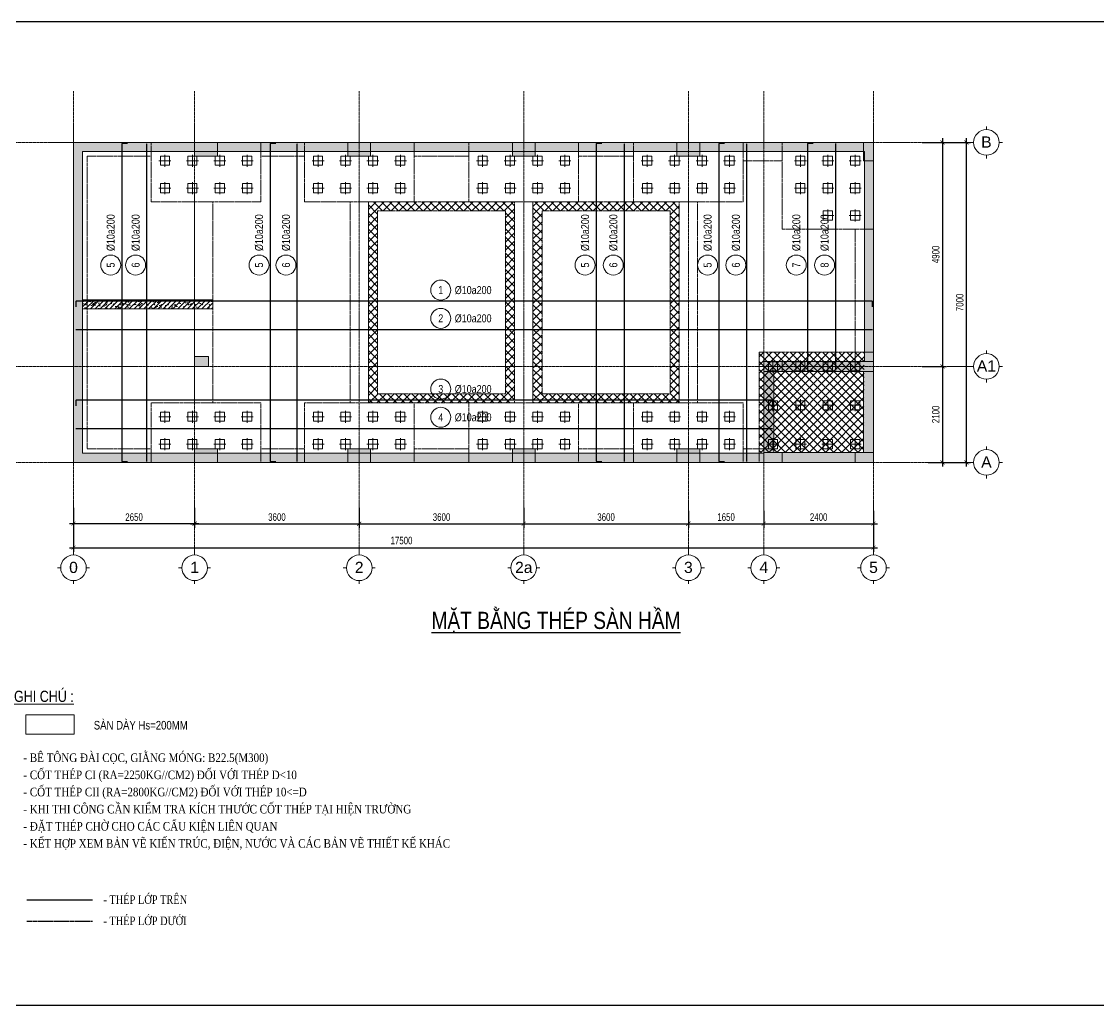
# Model space of a CAD drawing. Extents: x -165145 to 691808, y -202842 to 311040.
# Drawn here: x 266204 to 289761, y 62514 to 84039 of the extents above; entities that cross this region are included whole.
import ezdxf
from ezdxf.enums import TextEntityAlignment as Align

# ---------------------------------------------------------------- set-up
doc = ezdxf.new("R2010")
doc.units = 0
doc.header["$LTSCALE"] = 10
doc.header["$MEASUREMENT"] = 0
for name, pattern in [('CENTER', [2, 1.25, -0.25, 0.25, -0.25]), ('HIDDEN', [2.3807, 1.587, -0.7937]), ('ketcau-1', [2, 1, 1])]:
    doc.linetypes.add(name, pattern=pattern)
doc.layers.get('0').update_dxf_attribs({"linetype": 'CONTINUOUS'})
doc.layers.get('Defpoints').update_dxf_attribs({"color": 5, "linetype": 'CONTINUOUS'})
for name, color, linetype, lineweight in [('coc 20', 6, 'CONTINUOUS', 20), ('GE_KC_DIM', 1, 'CONTINUOUS', 20), ('GE_KC_GHICHU', 4, 'CONTINUOUS', 20), ('GE_KC_HATCH', 250, 'CONTINUOUS', 20), ('GE_KC_NETKHUAT', 9, 'HIDDEN', 20), ('GE_KC_NETMANH', 8, 'CONTINUOUS', 20), ('GE_KC_NETTHAY', 2, 'CONTINUOUS', 20), ('GE_KC_TEXT', 4, 'CONTINUOUS', 20), ('GE_KC_TEXT TRUC', 4, 'CONTINUOUS', 20), ('GE_KC_TRUC', 5, 'CENTER', 20), ('KC-TEXT', 4, 'CONTINUOUS', 20), ('L-SITE', 91, 'CONTINUOUS', 9)]:
    doc.layers.add(name, color=color, linetype=linetype, lineweight=lineweight)
for name, color, linetype in [('GE_KC_AXIS', 5, 'CENTER'), ('GE_KC_STEEL', 6, 'CONTINUOUS'), ('GE_KC_TEXT_BIG', 4, 'CONTINUOUS'), ('REBAR', 6, 'CONTINUOUS')]:
    doc.layers.add(name, color=color, linetype=linetype)
doc.styles.add('Arial', font='arial.ttf', dxfattribs={"height": 400})
doc.styles.add('Dce_Text', font='arial.ttf', dxfattribs={"width": 0.8})
doc.styles.add('GE_KC-Arial', font='arial.ttf', dxfattribs={"width": 0.75})
doc.styles.add('GHICHUCOC', font='vntimeh.shx', dxfattribs={"width": 0.85, "bigfont": 'vnd.shx'})
doc.styles.add('VNCC-Arial', font='arial.ttf', dxfattribs={"width": 0.8})
doc.dimstyles.new('GE_KC_DIM75', dxfattribs={"dimscale": 75, "dimtxt": 2.2, "dimasz": 1.2, "dimexe": 1.2, "dimexo": 0, "dimgap": 0.8, "dimtad": 1, "dimdec": 0, "dimzin": 1, "dimdsep": 46, "dimtxsty": 'GE_KC-Arial', "dimblk": 'ARCHTICK', "dimcen": 1.2, "dimdle": 1.2, "dimclrd": 1, "dimclre": 1, "dimclrt": 4, "dimadec": 0, "dimazin": 0, "dimtfac": 1, "dimtdec": 0, "dimtix": 1, "dimtmove": 2, "dimatfit": 3, "dimfxl": 0.15, "dimtvp": 0.833333, "dimtolj": 1, "dimtzin": 0, "dimarcsym": 0})
pattern_1 = [(45, (-247915.58, -80094.62), (-88.38835, 88.38835), []), (135, (-247915.58, -80094.62), (-88.38835, -88.38835), [])]

# ---------------------------------------------------------------- blocks, each defined once
blk = doc.blocks.new('Grid - M_Grid Head - Circle-24584-TẦNG 2')
at = {"layer": 'L-SITE'}
for p, q in [((0, 4), (0, 5)), ((-4, 0), (-5, 0)), ((4, 0), (5, 0)), ((0, -4), (0, -5))]:
    blk.add_line(p, q, dxfattribs=at)
blk.add_circle((0, 0), 4, dxfattribs=at)
blk = doc.blocks.new('_ArchTick')
at = {"color": 0, "linetype": 'ByBlock', "const_width": 0.15}
blk.add_lwpolyline([(-0.5, -0.5), (0.5, 0.5)], dxfattribs=at)
blk = doc.blocks.new('*D1464')
at = {"layer": 'Defpoints', "color": 0, "transparency": 16777216}
for p in [(15914, 7000), (16882, 7000), (16048, 0)]:
    blk.add_point(p, dxfattribs=at)
at = {"layer": 'GE_KC_DIM', "color": 1, "lineweight": -2, "transparency": 16777216}
for p, q in [((16882, -90), (16882, 7090)), ((15914, 7000), (16972, 7000)), ((16048, 0), (16972, 0))]:
    blk.add_line(p, q, dxfattribs=at)
at = {"layer": 'GE_KC_DIM', "color": 1, "lineweight": -2, "transparency": 16777216, "xscale": 90, "yscale": 90, "zscale": 90}
for p, rotation in [((16882, 7000), 90), ((16882, 0), 270)]:
    blk.add_blockref('_ArchTick', p, dxfattribs=dict(at, rotation=rotation))
at = {"layer": 'GE_KC_DIM', "color": 4, "transparency": 16777216, "insert": (16737, 3500), "char_height": 165, "attachment_point": 5, "rotation": 90, "style": 'GE_KC-Arial'}
blk.add_mtext('\\A1;7000', dxfattribs=at)
blk = doc.blocks.new('*D1465')
at = {"layer": 'Defpoints', "color": 0, "transparency": 16777216}
for p in [(0, -991), (3600, -991), (3600, -1341)]:
    blk.add_point(p, dxfattribs=at)
at = {"layer": 'GE_KC_DIM', "color": 1, "lineweight": -2, "transparency": 16777216}
for p, q in [((0, -991), (0, -1431)), ((3600, -991), (3600, -1431)), ((-90, -1341), (3690, -1341))]:
    blk.add_line(p, q, dxfattribs=at)
at = {"layer": 'GE_KC_DIM', "color": 1, "lineweight": -2, "transparency": 16777216, "xscale": 90, "yscale": 90, "zscale": 90, "rotation": 180}
blk.add_blockref('_ArchTick', (0, -1341), dxfattribs=at)
at = {"layer": 'GE_KC_DIM', "color": 1, "lineweight": -2, "transparency": 16777216, "xscale": 90, "yscale": 90, "zscale": 90}
blk.add_blockref('_ArchTick', (3600, -1341), dxfattribs=at)
at = {"layer": 'GE_KC_DIM', "color": 4, "transparency": 16777216, "insert": (1800, -1197), "char_height": 165, "attachment_point": 5, "style": 'GE_KC-Arial'}
blk.add_mtext('\\A1;3600', dxfattribs=at)
blk = doc.blocks.new('*D1466')
at = {"layer": 'Defpoints', "color": 0, "transparency": 16777216}
for p in [(10800, -1062), (12450, -1062), (12450, -1341)]:
    blk.add_point(p, dxfattribs=at)
at = {"layer": 'GE_KC_DIM', "color": 1, "lineweight": -2, "transparency": 16777216}
for p, q in [((10800, -1062), (10800, -1431)), ((12450, -1062), (12450, -1431)), ((10710, -1341), (12540, -1341))]:
    blk.add_line(p, q, dxfattribs=at)
at = {"layer": 'GE_KC_DIM', "color": 1, "lineweight": -2, "transparency": 16777216, "xscale": 90, "yscale": 90, "zscale": 90, "rotation": 180}
blk.add_blockref('_ArchTick', (10800, -1341), dxfattribs=at)
at = {"layer": 'GE_KC_DIM', "color": 1, "lineweight": -2, "transparency": 16777216, "xscale": 90, "yscale": 90, "zscale": 90}
blk.add_blockref('_ArchTick', (12450, -1341), dxfattribs=at)
at = {"layer": 'GE_KC_DIM', "color": 4, "transparency": 16777216, "insert": (11625, -1197), "char_height": 165, "attachment_point": 5, "style": 'GE_KC-Arial'}
blk.add_mtext('\\A1;1650', dxfattribs=at)
blk = doc.blocks.new('*D1467')
at = {"layer": 'Defpoints', "color": 0, "transparency": 16777216}
for p in [(12450, -1062), (14850, -1062), (14850, -1341)]:
    blk.add_point(p, dxfattribs=at)
at = {"layer": 'GE_KC_DIM', "color": 1, "lineweight": -2, "transparency": 16777216}
for p, q in [((12450, -1062), (12450, -1431)), ((14850, -1062), (14850, -1431)), ((12360, -1341), (14940, -1341))]:
    blk.add_line(p, q, dxfattribs=at)
at = {"layer": 'GE_KC_DIM', "color": 1, "lineweight": -2, "transparency": 16777216, "xscale": 90, "yscale": 90, "zscale": 90, "rotation": 180}
blk.add_blockref('_ArchTick', (12450, -1341), dxfattribs=at)
at = {"layer": 'GE_KC_DIM', "color": 1, "lineweight": -2, "transparency": 16777216, "xscale": 90, "yscale": 90, "zscale": 90}
blk.add_blockref('_ArchTick', (14850, -1341), dxfattribs=at)
at = {"layer": 'GE_KC_DIM', "color": 4, "transparency": 16777216, "insert": (13650, -1197), "char_height": 165, "attachment_point": 5, "style": 'GE_KC-Arial'}
blk.add_mtext('\\A1;2400', dxfattribs=at)
blk = doc.blocks.new('*D1468')
at = {"layer": 'Defpoints', "color": 0, "transparency": 16777216}
for p in [(-2650, -991), (14850, -1062), (14850, -1866)]:
    blk.add_point(p, dxfattribs=at)
at = {"layer": 'GE_KC_DIM', "color": 1, "lineweight": -2, "transparency": 16777216}
for p, q in [((-2650, -991), (-2650, -1956)), ((14850, -1062), (14850, -1956)), ((-2740, -1866), (14940, -1866))]:
    blk.add_line(p, q, dxfattribs=at)
at = {"layer": 'GE_KC_DIM', "color": 1, "lineweight": -2, "transparency": 16777216, "xscale": 90, "yscale": 90, "zscale": 90, "rotation": 180}
blk.add_blockref('_ArchTick', (-2650, -1866), dxfattribs=at)
at = {"layer": 'GE_KC_DIM', "color": 1, "lineweight": -2, "transparency": 16777216, "xscale": 90, "yscale": 90, "zscale": 90}
blk.add_blockref('_ArchTick', (14850, -1866), dxfattribs=at)
at = {"layer": 'GE_KC_DIM', "color": 4, "transparency": 16777216, "insert": (4525, -1710), "char_height": 165, "attachment_point": 5, "style": 'GE_KC-Arial'}
blk.add_mtext('\\A1;17500', dxfattribs=at)
blk = doc.blocks.new('*D1469')
at = {"layer": 'Defpoints', "color": 0, "transparency": 16777216}
for p in [(15914, 7000), (15914, 2100), (16357, 2100)]:
    blk.add_point(p, dxfattribs=at)
at = {"layer": 'GE_KC_DIM', "color": 1, "lineweight": -2, "transparency": 16777216}
for p, q in [((16357, 7090), (16357, 2010)), ((15914, 7000), (16447, 7000)), ((15914, 2100), (16447, 2100))]:
    blk.add_line(p, q, dxfattribs=at)
at = {"layer": 'GE_KC_DIM', "color": 1, "lineweight": -2, "transparency": 16777216, "xscale": 90, "yscale": 90, "zscale": 90}
for p, rotation in [((16357, 7000), 90), ((16357, 2100), 270)]:
    blk.add_blockref('_ArchTick', p, dxfattribs=dict(at, rotation=rotation))
at = {"layer": 'GE_KC_DIM', "color": 4, "transparency": 16777216, "insert": (16212, 4550), "char_height": 165, "attachment_point": 5, "rotation": 90, "style": 'GE_KC-Arial'}
blk.add_mtext('\\A1;4900', dxfattribs=at)
blk = doc.blocks.new('*D1470')
at = {"layer": 'Defpoints', "color": 0, "transparency": 16777216}
for p in [(15914, 2100), (16048, 0), (16357, 0)]:
    blk.add_point(p, dxfattribs=at)
at = {"layer": 'GE_KC_DIM', "color": 1, "lineweight": -2, "transparency": 16777216}
for p, q in [((16357, 2190), (16357, -90)), ((15914, 2100), (16447, 2100)), ((16048, 0), (16447, 0))]:
    blk.add_line(p, q, dxfattribs=at)
at = {"layer": 'GE_KC_DIM', "color": 1, "lineweight": -2, "transparency": 16777216, "xscale": 90, "yscale": 90, "zscale": 90}
for p, rotation in [((16357, 2100), 90), ((16357, 0), 270)]:
    blk.add_blockref('_ArchTick', p, dxfattribs=dict(at, rotation=rotation))
at = {"layer": 'GE_KC_DIM', "color": 4, "transparency": 16777216, "insert": (16212, 1050), "char_height": 165, "attachment_point": 5, "rotation": 90, "style": 'GE_KC-Arial'}
blk.add_mtext('\\A1;2100', dxfattribs=at)
blk = doc.blocks.new('*D1471')
at = {"layer": 'Defpoints', "color": 0, "transparency": 16777216}
for p in [(-2650, -991), (0, -991), (-2650, -1341)]:
    blk.add_point(p, dxfattribs=at)
at = {"layer": 'GE_KC_DIM', "color": 1, "lineweight": -2, "transparency": 16777216}
for p, q in [((-2650, -991), (-2650, -1431)), ((0, -991), (0, -1431)), ((90, -1341), (-2740, -1341))]:
    blk.add_line(p, q, dxfattribs=at)
at = {"layer": 'GE_KC_DIM', "color": 1, "lineweight": -2, "transparency": 16777216, "xscale": 90, "yscale": 90, "zscale": 90, "rotation": 180}
blk.add_blockref('_ArchTick', (-2650, -1341), dxfattribs=at)
at = {"layer": 'GE_KC_DIM', "color": 1, "lineweight": -2, "transparency": 16777216, "xscale": 90, "yscale": 90, "zscale": 90}
blk.add_blockref('_ArchTick', (0, -1341), dxfattribs=at)
at = {"layer": 'GE_KC_DIM', "color": 4, "transparency": 16777216, "insert": (-1325, -1197), "char_height": 165, "attachment_point": 5, "style": 'GE_KC-Arial'}
blk.add_mtext('\\A1;2650', dxfattribs=at)
blk = doc.blocks.new('*D1472')
at = {"layer": 'Defpoints', "color": 0, "transparency": 16777216}
for p in [(3600, -991), (7200, -991), (7200, -1341)]:
    blk.add_point(p, dxfattribs=at)
at = {"layer": 'GE_KC_DIM', "color": 1, "lineweight": -2, "transparency": 16777216}
for p, q in [((3600, -991), (3600, -1431)), ((7200, -991), (7200, -1431)), ((3510, -1341), (7290, -1341))]:
    blk.add_line(p, q, dxfattribs=at)
at = {"layer": 'GE_KC_DIM', "color": 1, "lineweight": -2, "transparency": 16777216, "xscale": 90, "yscale": 90, "zscale": 90, "rotation": 180}
blk.add_blockref('_ArchTick', (3600, -1341), dxfattribs=at)
at = {"layer": 'GE_KC_DIM', "color": 1, "lineweight": -2, "transparency": 16777216, "xscale": 90, "yscale": 90, "zscale": 90}
blk.add_blockref('_ArchTick', (7200, -1341), dxfattribs=at)
at = {"layer": 'GE_KC_DIM', "color": 4, "transparency": 16777216, "insert": (5400, -1197), "char_height": 165, "attachment_point": 5, "style": 'GE_KC-Arial'}
blk.add_mtext('\\A1;3600', dxfattribs=at)
blk = doc.blocks.new('*D1473')
at = {"layer": 'Defpoints', "color": 0, "transparency": 16777216}
for p in [(7200, -991), (10800, -1062), (10800, -1341)]:
    blk.add_point(p, dxfattribs=at)
at = {"layer": 'GE_KC_DIM', "color": 1, "lineweight": -2, "transparency": 16777216}
for p, q in [((7200, -991), (7200, -1431)), ((10800, -1062), (10800, -1431)), ((7110, -1341), (10890, -1341))]:
    blk.add_line(p, q, dxfattribs=at)
at = {"layer": 'GE_KC_DIM', "color": 1, "lineweight": -2, "transparency": 16777216, "xscale": 90, "yscale": 90, "zscale": 90, "rotation": 180}
blk.add_blockref('_ArchTick', (7200, -1341), dxfattribs=at)
at = {"layer": 'GE_KC_DIM', "color": 1, "lineweight": -2, "transparency": 16777216, "xscale": 90, "yscale": 90, "zscale": 90}
blk.add_blockref('_ArchTick', (10800, -1341), dxfattribs=at)
at = {"layer": 'GE_KC_DIM', "color": 4, "transparency": 16777216, "insert": (9000, -1197), "char_height": 165, "attachment_point": 5, "style": 'GE_KC-Arial'}
blk.add_mtext('\\A1;3600', dxfattribs=at)
blk = doc.blocks.new('coc20')
at = {"layer": 'coc 20', "color": 5, "linetype": 'CENTER', "ltscale": 0.5}
for p, q in [((8443.75, -16701.52), (8443.75, -16698.9)), ((8442.44, -16700.21), (8445.06, -16700.21))]:
    blk.add_line(p, q, dxfattribs=at)
at = {"layer": 'coc 20', "color": 0, "linetype": 'HIDDEN'}
blk.add_lwpolyline([(8442.75, -16701.21), (8444.75, -16701.21), (8444.75, -16699.21), (8442.75, -16699.21)], close=True, dxfattribs=at)
blk = doc.blocks.new('MB MONG')
at = {"layer": 'coc 20', "color": 6, "xscale": 100, "yscale": 100, "zscale": 100}
for p in [(-859875, 1676621), (-859275, 1676621), (-858675, 1676621), (-858075, 1676621), (-856525, 1676621), (-855925, 1676621), (-855325, 1676621), (-854725, 1676621), (-852925, 1676621), (-852325, 1676621), (-851725, 1676621), (-851125, 1676621), (-849325, 1676621), (-848725, 1676621), (-848125, 1676621), (-847525, 1676621), (-845975, 1676621), (-845375, 1676621), (-844775, 1676621), (-859875, 1676021), (-859275, 1676021), (-858675, 1676021), (-858075, 1676021), (-856525, 1676021), (-855925, 1676021), (-855325, 1676021), (-854725, 1676021), (-852925, 1676021), (-852325, 1676021), (-851725, 1676021), (-851125, 1676021), (-849325, 1676021), (-848725, 1676021), (-848125, 1676021), (-847525, 1676021), (-845975, 1676021), (-845375, 1676021), (-844775, 1676021), (-845375, 1675421), (-844775, 1675421), (-846575, 1672121), (-845975, 1672121), (-845375, 1672121), (-844775, 1672121), (-846575, 1671271), (-845975, 1671271), (-845375, 1671271), (-844775, 1671271), (-846575, 1670421), (-845975, 1670421), (-845375, 1670421), (-844775, 1670421)]:
    blk.add_blockref('coc20', p, dxfattribs=at)
at = {"layer": 'coc 20', "color": 6, "xscale": -100, "yscale": 100, "zscale": 100, "rotation": 180}
for p in [(-859875, -1669021), (-859275, -1669021), (-858675, -1669021), (-858075, -1669021), (-856525, -1669021), (-855925, -1669021), (-855325, -1669021), (-854725, -1669021), (-852925, -1669021), (-852325, -1669021), (-851725, -1669021), (-851125, -1669021), (-849325, -1669021), (-848725, -1669021), (-848125, -1669021), (-847525, -1669021), (-859875, -1669621), (-859275, -1669621), (-858675, -1669621), (-858075, -1669621), (-856525, -1669621), (-855925, -1669621), (-855325, -1669621), (-854725, -1669621), (-852925, -1669621), (-852325, -1669621), (-851725, -1669621), (-851125, -1669621), (-849325, -1669621), (-848725, -1669621), (-848125, -1669621), (-847525, -1669621)]:
    blk.add_blockref('coc20', p, dxfattribs=at)
blk = doc.blocks.new('MBKC MONG')
at = {"layer": 'GE_KC_NETKHUAT'}
for p, q in [((-17500, 7000), (-15800, 7000)), ((-13400, 7000), (-12450, 7000)), ((-10050, 7000), (-8850, 7000)), ((-6450, 7000), (-5250, 7000)), ((-2850, 7000), (-2000, 7000)), ((-17200, 6700), (-15800, 6700)), ((-17200, 6700), (-17200, 300)), ((-13400, 6700), (-12450, 6700)), ((-10050, 6700), (-8850, 6700)), ((-6450, 6700), (-5250, 6700)), ((-2850, 6600), (-2000, 6600)), ((-14850, 5700), (-14850, 1300)), ((-14450, 5700), (-14450, 1300)), ((-11450, 5700), (-11450, 1300)), ((-11050, 5700), (-11050, 1300)), ((-7850, 5700), (-7850, 1300)), ((-7450, 5700), (-7450, 1300)), ((-4250, 5700), (-4250, 1300)), ((-3850, 5700), (-3850, 1300)), ((-400, 5100), (-400, 2210)), ((0, 5100), (0, 2410)), ((-17200, 300), (-15800, 300)), ((-13400, 300), (-12450, 300)), ((-10050, 300), (-8850, 300)), ((-6450, 300), (-5250, 300)), ((-2850, 300), (-2180, 300)), ((-17500, 0), (-15800, 0)), ((-13400, 0), (-12450, 0)), ((-10050, 0), (-8850, 0)), ((-6450, 0), (-5250, 0)), ((-2850, 0), (-2500, 0))]:
    blk.add_line(p, q, dxfattribs=at)
for points in [[(-15800, 5700), (-13400, 5700), (-13400, 7000), (-15800, 7000)], [(-12450, 5700), (-10050, 5700), (-10050, 7000), (-12450, 7000)], [(-8850, 5700), (-6450, 5700), (-6450, 7000), (-8850, 7000)], [(-5250, 5700), (-2850, 5700), (-2850, 7000), (-5250, 7000)], [(-2000, 5100), (0, 5100), (0, 7000), (-2000, 7000)], [(-2500, 2410), (0, 2410), (0, 0), (-2500, 0)], [(-15800, 0), (-13400, 0), (-13400, 1300), (-15800, 1300)], [(-12450, 0), (-10050, 0), (-10050, 1300), (-12450, 1300)], [(-8850, 0), (-6450, 0), (-6450, 1300), (-8850, 1300)], [(-5250, 0), (-2850, 0), (-2850, 1300), (-5250, 1300)]]:
    blk.add_lwpolyline(points, close=True, dxfattribs=at)
at = {"layer": 'GE_KC_NETTHAY'}
blk.add_lwpolyline([(-17500, 7000), (0, 7000), (0, 0), (-17500, 0)], close=True, dxfattribs=at)
blk = doc.blocks.new('MBDVC-H')
at = {"layer": 'GE_KC_HATCH', "linetype": 'ketcau-1'}
h = blk.add_hatch(dxfattribs=at)
h.set_pattern_fill('BETONG', color=256, scale=40, style=0, pattern_type=2)
h.set_pattern_definition([(0, (-195974.8, -46087.29), (0, 207.8461), [5, -115]), (0, (-195974.8, -46078.63), (0, 207.8461), [5, -115]), (120, (-195974.8, -46087.29), (-180, -103.92305), [5, -115]), (120, (-195967.3, -46082.96), (-180, -103.92305), [5, -115]), (0, (-195914.8, -45983.36), (0, 207.8461), [5, -115]), (0, (-195914.8, -45974.7), (0, 207.8461), [5, -115]), (120, (-195914.8, -45983.36), (-180, -103.92305), [5, -115]), (120, (-195907.3, -45979.03), (-180, -103.92305), [5, -115]), (60, (-195969.8, -46087.29), (-180, 103.92305), [5, -115]), (60, (-195977.3, -46082.96), (-180, 103.92305), [5, -115]), (60, (-195909.8, -46191.2), (-180, 103.92305), [5, -115]), (60, (-195917.3, -46186.88), (-180, 103.92305), [5, -115]), (45, (-195974.79, -46087.287), (-42.426407, 42.426407), []), (50, (-195974.8, -46087.29), (286.90407, -25.10085), [30, -330]), (355, (-195974.8, -46087.3), (-55.50053, 300.87685), [24, -264]), (100.4514, (-195950.88, -46089.38), (231.40375, 275.7758), [25.49608, -280.45684]), (46.1842, (-195974.8, -46007.3), (426.8964, -66.2076), [45, -495]), (96.6356, (-195939.2, -46012.8), (373.8651, 389.64715), [38.2441, -420.6852]), (351.1842, (-195974.8, -46007.3), (373.8648, 389.6474), [36, -396]), (21, (-195934.8, -46027.29), (238.76282, -161.04756), [30, -330]), (326, (-195934.8, -46027.3), (97.32613, 290.06), [24, -264]), (71.4514, (-195914.9, -46040.7), (336.08905, 129.0122), [25.49608, -280.45684]), (37.5, (-195974.79, -46087.29), (4.86394, 133.15754), [0, -260.8, 0, -268, 0, -265]), (7.5, (-195974.79, -46087.29), (105.227815, 157.764685), [0, -152.8, 0, -254.8, 0, -101]), (327.5, (-196063.99, -46087.29), (213.528974, -9.02195), [0, -100, 0, -312, 0, -414]), (317.5, (-196104, -46087.29), (233.27447, 40.042), [0, -130, 0, -207.2, 0, -294])])
h.paths.add_polyline_path([(14850, 7000), (-2650, 7000), (-2650, 0), (-2430, 0), (14850, 0), (14850, 2210)])
h.paths.add_polyline_path([(14650, 2210), (12450, 2210), (12450, 200), (-2450, 200), (-2450, 6800), (14650, 6800)], flags=16)
h.paths.add_polyline_path([(14630, 1990), (14630, 220), (12670, 220), (12670, 1990)], flags=16)
at = {"layer": 'GE_KC_HATCH'}
h = blk.add_hatch(dxfattribs=at)
h.set_pattern_fill('BETONG', color=256, scale=50, pattern_type=2)
h.set_pattern_definition([(0, (-218240.58, -46087.29), (0, 259.80762), [6.25, -143.75]), (0, (-218240.58, -46076.46), (0, 259.80762), [6.25, -143.75]), (120, (-218240.58, -46087.29), (-225, -129.9038), [6.25, -143.75]), (120, (-218231.2, -46081.87), (-225, -129.9038), [6.25, -143.75]), (0, (-218165.58, -45957.38), (0, 259.80762), [6.25, -143.75]), (0, (-218165.58, -45946.56), (0, 259.80762), [6.25, -143.75]), (120, (-218165.58, -45957.38), (-225, -129.9038), [6.25, -143.75]), (120, (-218156.2, -45951.97), (-225, -129.9038), [6.25, -143.75]), (60, (-218234.33, -46087.29), (-225, 129.9038), [6.25, -143.75]), (60, (-218243.7, -46081.87), (-225, 129.9038), [6.25, -143.75]), (60, (-218159.33, -46217.2), (-225, 129.9038), [6.25, -143.75]), (60, (-218168.7, -46211.78), (-225, 129.9038), [6.25, -143.75]), (45, (-218240.58, -46087.29), (-53.033009, 53.033009), []), (50, (-218240.58, -46087.3), (358.6301, -31.37607), [37.5, -412.5]), (355, (-218240.58, -46087.3), (-69.37567, 376.09607), [30, -330]), (100.4514, (-218210.7, -46089.9), (289.2547, 344.71977), [31.8701, -350.57106]), (46.1842, (-218240.6, -45987.3), (533.6205, -82.7595), [56.25, -618.75]), (96.6356, (-218196.1, -45994.2), (467.3314, 487.0589), [47.8051, -525.8565]), (351.1842, (-218240.6, -45987.3), (467.331, 487.0593), [45, -495]), (21, (-218190.58, -46012.3), (298.45353, -201.30945), [37.5, -412.5]), (326, (-218190.58, -46012.3), (121.65767, 362.575), [30, -330]), (71.4514, (-218165.7, -46029.06), (420.1113, 161.26525), [31.8701, -350.57106]), (37.5, (-218240.58, -46087.29), (6.07993, 166.44693), [0, -326, 0, -335, 0, -331.25]), (7.5, (-218240.58, -46087.29), (131.53477, 197.20586), [0, -191, 0, -318.5, 0, -126.25]), (327.5, (-218352.08, -46087.29), (266.91122, -11.277436), [0, -125, 0, -390, 0, -517.5]), (317.5, (-218402.08, -46087.29), (291.59308, 50.0525), [0, -162.5, 0, -259, 0, -367.5])])
h.paths.add_polyline_path([(-2450, 3560), (-2450, 3360), (400, 3360), (400, 3560)])
at = {"layer": 'GE_KC_NETTHAY'}
for p, q in [((-2650, 7000), (-2430, 7000)), ((-2650, 0), (-2650, 7000)), ((-2650, 7000), (14850, 7000)), ((14850, 7000), (14850, 2210)), ((14650, 6800), (-2450, 6800)), ((-2450, 6800), (-2450, 200)), ((14650, 2210), (14650, 6800)), ((12450, 200), (12450, 2210)), ((14650, 2210), (12450, 2210)), ((14850, 2210), (14850, 0)), ((12670, 1990), (12670, 220)), ((12670, 1990), (14630, 1990)), ((14630, 220), (14630, 1990)), ((-2650, 0), (-2650, 220)), ((-2430, 0), (-2650, 0)), ((14850, 0), (-2650, 0)), ((-2450, 200), (12450, 200)), ((12670, 220), (14630, 220))]:
    blk.add_line(p, q, dxfattribs=at)
blk.add_lwpolyline([(-2450, 3560), (400, 3560), (400, 3360), (-2450, 3360)], close=True, dxfattribs=at)
blk = doc.blocks.new('*U3071')
at = {"layer": 'GE_KC_DIM'}
blk.add_circle((275, 278), 250, dxfattribs=at)
at = {"layer": 'GE_KC_STEEL'}
blk.add_lwpolyline([(11070, -143), (11070, -15, 0.414214), (11055, 0), (-8835, 0, 0.414214), (-8850, -15), (-8850, -143)], format="xyb", dxfattribs=at)
at = {"layer": 'GE_KC_TEXT', "style": 'Dce_Text', "width": 0.8}
blk.add_attdef('SHT', text='', height=200, dxfattribs=at).set_placement((275, 278), align=Align.MIDDLE_CENTER)
blk.add_attdef('DKVAKC', text='', height=200, dxfattribs=at).set_placement((625, 278), align=Align.MIDDLE_LEFT)
blk = doc.blocks.new('*U3072')
at = {"layer": 'GE_KC_DIM'}
blk.add_circle((275, 278), 250, dxfattribs=at)
at = {"layer": 'GE_KC_STEEL', "linetype": 'HIDDEN'}
blk.add_line((-8850, 0), (11070, 0), dxfattribs=at)
at = {"layer": 'GE_KC_TEXT', "style": 'Dce_Text', "width": 0.8}
blk.add_attdef('SHT', text='', height=200, dxfattribs=at).set_placement((275, 278), align=Align.MIDDLE_CENTER)
blk.add_attdef('DKVAKC', text='', height=200, dxfattribs=at).set_placement((625, 278), align=Align.MIDDLE_LEFT)
blk = doc.blocks.new('*U3073')
at = {"layer": 'GE_KC_DIM'}
blk.add_circle((275, 278), 250, dxfattribs=at)
at = {"layer": 'GE_KC_STEEL'}
blk.add_lwpolyline([(8579, -143), (8579, -15, 0.414214), (8564, 0), (-8835, 0, 0.414214), (-8850, -15), (-8850, -143)], format="xyb", dxfattribs=at)
at = {"layer": 'GE_KC_TEXT', "style": 'Dce_Text', "width": 0.8}
blk.add_attdef('SHT', text='', height=200, dxfattribs=at).set_placement((275, 278), align=Align.MIDDLE_CENTER)
blk.add_attdef('DKVAKC', text='', height=200, dxfattribs=at).set_placement((625, 278), align=Align.MIDDLE_LEFT)
blk = doc.blocks.new('*U3070')
at = {"layer": 'GE_KC_DIM'}
blk.add_circle((275, 278), 250, dxfattribs=at)
at = {"layer": 'GE_KC_STEEL', "linetype": 'HIDDEN'}
blk.add_line((-8850, 0), (8579, 0), dxfattribs=at)
at = {"layer": 'GE_KC_TEXT', "style": 'Dce_Text', "width": 0.8}
blk.add_attdef('SHT', text='', height=200, dxfattribs=at).set_placement((275, 278), align=Align.MIDDLE_CENTER)
blk.add_attdef('DKVAKC', text='', height=200, dxfattribs=at).set_placement((625, 278), align=Align.MIDDLE_LEFT)
blk = doc.blocks.new('*U3064')
at = {"layer": 'GE_KC_DIM'}
blk.add_circle((275, 278), 250, dxfattribs=at)
at = {"layer": 'GE_KC_STEEL'}
blk.add_lwpolyline([(3318, -143), (3318, -15, 0.414214), (3303, 0), (-4621, 0, 0.414214), (-4636, -15), (-4636, -143)], format="xyb", dxfattribs=at)
at = {"layer": 'GE_KC_TEXT', "style": 'Dce_Text', "width": 0.8}
blk.add_attdef('SHT', text='', height=200, dxfattribs=at).set_placement((275, 278), align=Align.MIDDLE_CENTER)
blk.add_attdef('DKVAKC', text='', height=200, dxfattribs=at).set_placement((625, 278), align=Align.MIDDLE_LEFT)
blk = doc.blocks.new('*U3065')
at = {"layer": 'GE_KC_DIM'}
blk.add_circle((275, 278), 250, dxfattribs=at)
at = {"layer": 'GE_KC_STEEL', "linetype": 'HIDDEN'}
blk.add_line((-4636, 0), (3318, 0), dxfattribs=at)
at = {"layer": 'GE_KC_TEXT', "style": 'Dce_Text', "width": 0.8}
blk.add_attdef('SHT', text='', height=200, dxfattribs=at).set_placement((275, 278), align=Align.MIDDLE_CENTER)
blk.add_attdef('DKVAKC', text='', height=200, dxfattribs=at).set_placement((625, 278), align=Align.MIDDLE_LEFT)
blk = doc.blocks.new('*U3068')
at = {"layer": 'GE_KC_DIM'}
blk.add_circle((275, 278), 250, dxfattribs=at)
at = {"layer": 'GE_KC_STEEL'}
blk.add_lwpolyline([(3318, -143), (3318, -15, 0.414214), (3303, 0), (-4621, 0, 0.414214), (-4636, -15), (-4636, -143)], format="xyb", dxfattribs=at)
at = {"layer": 'GE_KC_TEXT', "style": 'Dce_Text', "width": 0.8}
blk.add_attdef('SHT', text='', height=200, dxfattribs=at).set_placement((275, 278), align=Align.MIDDLE_CENTER)
blk.add_attdef('DKVAKC', text='', height=200, dxfattribs=at).set_placement((625, 278), align=Align.MIDDLE_LEFT)
blk = doc.blocks.new('*U3066')
at = {"layer": 'GE_KC_DIM'}
blk.add_circle((275, 278), 250, dxfattribs=at)
at = {"layer": 'GE_KC_STEEL', "linetype": 'HIDDEN'}
blk.add_line((-4636, 0), (3318, 0), dxfattribs=at)
at = {"layer": 'GE_KC_TEXT', "style": 'Dce_Text', "width": 0.8}
blk.add_attdef('SHT', text='', height=200, dxfattribs=at).set_placement((275, 278), align=Align.MIDDLE_CENTER)
blk.add_attdef('DKVAKC', text='', height=200, dxfattribs=at).set_placement((625, 278), align=Align.MIDDLE_LEFT)
blk = doc.blocks.new('*U3067')
at = {"layer": 'GE_KC_DIM'}
blk.add_circle((275, 278), 250, dxfattribs=at)
at = {"layer": 'GE_KC_STEEL'}
blk.add_lwpolyline([(3318, -143), (3318, -15, 0.414214), (3303, 0), (-4621, 0, 0.414214), (-4636, -15), (-4636, -143)], format="xyb", dxfattribs=at)
at = {"layer": 'GE_KC_TEXT', "style": 'Dce_Text', "width": 0.8}
blk.add_attdef('SHT', text='', height=200, dxfattribs=at).set_placement((275, 278), align=Align.MIDDLE_CENTER)
blk.add_attdef('DKVAKC', text='', height=200, dxfattribs=at).set_placement((625, 278), align=Align.MIDDLE_LEFT)
blk = doc.blocks.new('*U3069')
at = {"layer": 'GE_KC_DIM'}
blk.add_circle((275, 278), 250, dxfattribs=at)
at = {"layer": 'GE_KC_STEEL', "linetype": 'HIDDEN'}
blk.add_line((-4636, 0), (3318, 0), dxfattribs=at)
at = {"layer": 'GE_KC_TEXT', "style": 'Dce_Text', "width": 0.8}
blk.add_attdef('SHT', text='', height=200, dxfattribs=at).set_placement((275, 278), align=Align.MIDDLE_CENTER)
blk.add_attdef('DKVAKC', text='', height=200, dxfattribs=at).set_placement((625, 278), align=Align.MIDDLE_LEFT)
blk = doc.blocks.new('*U3060')
at = {"layer": 'GE_KC_DIM'}
blk.add_circle((275, 278), 250, dxfattribs=at)
at = {"layer": 'GE_KC_STEEL'}
blk.add_lwpolyline([(3318, -143), (3318, -15, 0.414214), (3303, 0), (-4621, 0, 0.414214), (-4636, -15), (-4636, -143)], format="xyb", dxfattribs=at)
at = {"layer": 'GE_KC_TEXT', "style": 'Dce_Text', "width": 0.8}
blk.add_attdef('SHT', text='', height=200, dxfattribs=at).set_placement((275, 278), align=Align.MIDDLE_CENTER)
blk.add_attdef('DKVAKC', text='', height=200, dxfattribs=at).set_placement((625, 278), align=Align.MIDDLE_LEFT)
blk = doc.blocks.new('*U3061')
at = {"layer": 'GE_KC_DIM'}
blk.add_circle((275, 278), 250, dxfattribs=at)
at = {"layer": 'GE_KC_STEEL', "linetype": 'HIDDEN'}
blk.add_line((-4636, 0), (3318, 0), dxfattribs=at)
at = {"layer": 'GE_KC_TEXT', "style": 'Dce_Text', "width": 0.8}
blk.add_attdef('SHT', text='', height=200, dxfattribs=at).set_placement((275, 278), align=Align.MIDDLE_CENTER)
blk.add_attdef('DKVAKC', text='', height=200, dxfattribs=at).set_placement((625, 278), align=Align.MIDDLE_LEFT)
blk = doc.blocks.new('*U3062')
at = {"layer": 'GE_KC_DIM'}
blk.add_circle((275, 278), 250, dxfattribs=at)
at = {"layer": 'GE_KC_STEEL'}
blk.add_lwpolyline([(3318, -143), (3318, -15, 0.414214), (3303, 0), (-2347, 0, 0.414214), (-2362, -15), (-2362, -143)], format="xyb", dxfattribs=at)
at = {"layer": 'GE_KC_TEXT', "style": 'Dce_Text', "width": 0.8}
blk.add_attdef('SHT', text='', height=200, dxfattribs=at).set_placement((275, 278), align=Align.MIDDLE_CENTER)
blk.add_attdef('DKVAKC', text='', height=200, dxfattribs=at).set_placement((625, 278), align=Align.MIDDLE_LEFT)
blk = doc.blocks.new('*U3063')
at = {"layer": 'GE_KC_DIM'}
blk.add_circle((275, 278), 250, dxfattribs=at)
at = {"layer": 'GE_KC_STEEL', "linetype": 'HIDDEN'}
blk.add_line((-2362, 0), (3318, 0), dxfattribs=at)
at = {"layer": 'GE_KC_TEXT', "style": 'Dce_Text', "width": 0.8}
blk.add_attdef('SHT', text='', height=200, dxfattribs=at).set_placement((275, 278), align=Align.MIDDLE_CENTER)
blk.add_attdef('DKVAKC', text='', height=200, dxfattribs=at).set_placement((625, 278), align=Align.MIDDLE_LEFT)
blk = doc.blocks.new('C-22x30')
at = {"layer": 'GE_KC_HATCH', "linetype": 'ketcau-1'}
blk.add_hatch(color=1, dxfattribs=at).paths.add_polyline_path([(150, 110), (-150, 110), (-150, -110), (150, -110)])
at = {"layer": 'GE_KC_NETTHAY', "linetype": 'Continuous'}
blk.add_lwpolyline([(150, 110), (-150, 110), (-150, -110), (150, -110)], close=True, dxfattribs=at)
blk = doc.blocks.new('MBDVC-T1')
at = {"layer": 'GE_KC_HATCH', "linetype": 'ketcau-1'}
for points in [[(500, 7000), (0, 7000), (0, 6700), (500, 6700)], [(3850, 7000), (3350, 7000), (3350, 6700), (3850, 6700)], [(7450, 7000), (6950, 7000), (6950, 6700), (7450, 6700)], [(11050, 7000), (10550, 7000), (10550, 6700), (11050, 6700)], [(14850, 7000), (14630, 7000), (14630, 6600), (14850, 6600)], [(12850, 2210), (12450, 2210), (12450, 1990), (12850, 1990)], [(14850, 2210), (14450, 2210), (14450, 1990), (14850, 1990)], [(500, 300), (0, 300), (0, 0), (500, 0)], [(3850, 300), (3350, 300), (3350, 0), (3850, 0)], [(7450, 300), (6950, 300), (6950, 0), (7450, 0)], [(11050, 300), (10550, 300), (10550, 0), (11050, 0)], [(12850, 220), (12450, 220), (12450, 0), (12850, 0)], [(14850, 220), (14450, 220), (14450, 0), (14850, 0)]]:
    blk.add_hatch(color=1, dxfattribs=at).paths.add_polyline_path(points)
at = {"layer": 'GE_KC_NETTHAY', "linetype": 'Continuous'}
for points in [[(500, 7000), (0, 7000), (0, 6700), (500, 6700)], [(3850, 7000), (3350, 7000), (3350, 6700), (3850, 6700)], [(7450, 7000), (6950, 7000), (6950, 6700), (7450, 6700)], [(11050, 7000), (10550, 7000), (10550, 6700), (11050, 6700)], [(14850, 7000), (14630, 7000), (14630, 6600), (14850, 6600)], [(12850, 2210), (12450, 2210), (12450, 1990), (12850, 1990)], [(14850, 2210), (14450, 2210), (14450, 1990), (14850, 1990)], [(500, 300), (0, 300), (0, 0), (500, 0)], [(3850, 300), (3350, 300), (3350, 0), (3850, 0)], [(7450, 300), (6950, 300), (6950, 0), (7450, 0)], [(11050, 300), (10550, 300), (10550, 0), (11050, 0)], [(12850, 220), (12450, 220), (12450, 0), (12850, 0)], [(14850, 220), (14450, 220), (14450, 0), (14850, 0)]]:
    blk.add_lwpolyline(points, close=True, dxfattribs=at)
at = {"layer": 'GE_KC_NETKHUAT'}
blk.add_blockref('C-22x30', (150, 2210), dxfattribs=at)
blk = doc.blocks.new('A$Cfece0849')
at = {"layer": 'GE_KC_HATCH'}
h = blk.add_hatch(dxfattribs=at)
h.set_pattern_fill('ANSI37', color=256, scale=1000)
h.set_pattern_definition(pattern_1)
h.paths.add_polyline_path([(0, -4400), (3200, -4400), (3200, 0), (0, 0)])
h.paths.add_polyline_path([(200, -200), (3000, -200), (3000, -4200), (200, -4200)], flags=16)
h = blk.add_hatch(dxfattribs=at)
h.set_pattern_fill('ANSI37', color=256, scale=1000)
h.set_pattern_definition(pattern_1)
h.paths.add_polyline_path([(3600, -4400), (6800, -4400), (6800, 0), (3600, 0)])
h.paths.add_polyline_path([(3800, -200), (6600, -200), (6600, -4200), (3800, -4200)], flags=16)
at = {"layer": 'GE_KC_NETKHUAT'}
for points in [[(0, 0), (3200, 0), (3200, -4400), (0, -4400)], [(3600, 0), (6800, 0), (6800, -4400), (3600, -4400)], [(200, -200), (3000, -200), (3000, -4200), (200, -4200)], [(3800, -200), (6600, -200), (6600, -4200), (3800, -4200)]]:
    blk.add_lwpolyline(points, close=True, dxfattribs=at)
blk = doc.blocks.new('TRUC')
at = {"layer": 'GE_KC_TRUC', "ltscale": 2}
for p, q in [((-2650, -1955.6), (-2650, 8124.4)), ((0, -1955.6), (0, 8124.4)), ((3600, -1955.6), (3600, 8124.4)), ((7200, -1955.6), (7200, 8124.4)), ((10800, -1955.6), (10800, 8124.4)), ((12450, -1955.6), (12450, 8124.4)), ((14850, -1955.6), (14850, 8124.4)), ((-4139.6, 7000), (16969.7, 7000)), ((-4139.6, 2100), (16969.7, 2100)), ((-4139.6, 0), (16969.7, 0))]:
    blk.add_line(p, q, dxfattribs=at)
at = {"layer": 'GE_KC_TEXT TRUC', "lineweight": 9, "xscale": 70, "yscale": 70, "zscale": 70, "rotation": 270}
for p in [(17319.7, 7000), (17319.7, 2100), (17319.7, 0), (-2650, -2305.6), (0, -2305.6), (3600, -2305.6), (7200, -2305.6), (10800, -2305.6), (12450, -2305.6), (14850, -2305.6)]:
    blk.add_blockref('Grid - M_Grid Head - Circle-24584-TẦNG 2', p, dxfattribs=at)
at = {"layer": 'GE_KC_TEXT TRUC', "style": 'Arial'}
for s, p in [('B', (17319.7, 6886.4)), ('A1', (17319.7, 1986.4)), ('A', (17319.7, -113.6)), ('0', (-2650, -2419.2)), ('1', (0, -2419.2)), ('2', (3600, -2419.2)), ('2a', (7200, -2419.2)), ('3', (10800, -2419.2)), ('4', (12450, -2419.2)), ('5', (14850, -2419.2))]:
    blk.add_text(s, height=245, dxfattribs=at).set_placement(p, align=Align.CENTER)
at = {"layer": 'GE_KC_DIM'}
for base, p1, p2, picture, middle in [((16881.7, 7000), (16048.4, 0), (15914.3, 7000), '*D1464', (16737.4, 3500)), ((16356.7, 2100), (15914.3, 7000), (15914.3, 2100), '*D1469', (16212.4, 4550)), ((16356.7, 0), (15914.3, 2100), (16048.4, 0), '*D1470', (16212.4, 1050))]:
    dim = blk.add_linear_dim(base=base, p1=p1, p2=p2, angle=90, dimstyle='GE_KC_DIM75', dxfattribs=at)
    dim.commit()
    dim.dimension.update_dxf_attribs({"geometry": picture, "text_midpoint": middle})
dim = blk.add_linear_dim(base=(14850, -1866.2), p1=(-2650, -990.7), p2=(14850, -1061.9), dimstyle='GE_KC_DIM75', dxfattribs=at)
dim.commit()
dim.dimension.update_dxf_attribs({"geometry": '*D1468', "text_midpoint": (4525, -1710.5), "dimtype": 128})
for base, p1, p2, picture, middle in [((-2650, -1341.2), (0, -990.7), (-2650, -990.7), '*D1471', (-1325, -1197)), ((3600, -1341.2), (0, -990.7), (3600, -990.7), '*D1465', (1800, -1196.9)), ((7200, -1341.2), (3600, -990.7), (7200, -990.7), '*D1472', (5400, -1196.9)), ((10800, -1341.2), (7200, -990.7), (10800, -1061.9), '*D1473', (9000, -1196.9)), ((12450, -1341.2), (10800, -1061.9), (12450, -1061.9), '*D1466', (11625, -1197)), ((14850, -1341.2), (12450, -1061.9), (14850, -1061.9), '*D1467', (13650, -1197))]:
    dim = blk.add_linear_dim(base=base, p1=p1, p2=p2, dimstyle='GE_KC_DIM75', dxfattribs=at)
    dim.commit()
    dim.dimension.update_dxf_attribs({"geometry": picture, "text_midpoint": middle})

msp = doc.modelspace()

# ---------------------------------------------------------------- hatches: boundary and pattern name
at = {"layer": 'GE_KC_HATCH'}
h = msp.add_hatch(dxfattribs=at)
h.set_pattern_fill('ANSI37', color=256, scale=1000)
h.set_pattern_definition([(45, (25875, -21901.91), (-88.38835, 88.38835), []), (135, (25875, -21901.91), (-88.38835, -88.38835), [])])
h.paths.add_polyline_path([(284640.58154, 76804.6464), (284440.58154, 76804.6464), (282340.58154, 76804.6464), (282340.58154, 76384.6464), (282340.58154, 74614.62437), (282840.58154, 74614.62437), (284440.58154, 74614.62437), (284620.58154, 74614.62437)])

# ---------------------------------------------------------------- linework, layer by layer
at = {"layer": 'Defpoints'}
msp.add_lwpolyline([(264704.62104, 84039.32784), (290579.62104, 84039.32784), (290579.62104, 62514.32784), (264704.62104, 62514.32784)], close=True, dxfattribs=at)
at = {"layer": 'GE_KC_NETMANH'}
msp.add_line((174130.40086, 84039.32784), (385223.40086, 84039.32784), dxfattribs=at)
at = {"layer": 'GE_KC_NETTHAY'}
msp.add_lwpolyline([(266301.05147, 68875.62235), (267353.3921, 68875.62235), (267353.3921, 68452.32553), (266301.05147, 68452.32553)], close=True, dxfattribs=at)
at = {"layer": 'REBAR', "linetype": 'Continuous'}
msp.add_line((267756.09263, 64817.32006), (266319.45138, 64817.32006), dxfattribs=at)
at = {"layer": 'REBAR', "linetype": 'HIDDEN'}
msp.add_line((267756.09263, 64353.40549), (266319.45138, 64353.40549), dxfattribs=at)

# ---------------------------------------------------------------- block references
at = {"xscale": 0.875, "yscale": 0.875, "zscale": 0.875, "rotation": 90}
for name, p, values in [('*U3068', (268397.08972, 78471.23137), {'DKVAKC': '%%c10a200', 'SHT': '5'}), ('*U3066', (268942.72807, 78471.23137), {'DKVAKC': '%%c10a200', 'SHT': '6'}), ('*U3064', (271641.91275, 78471.23137), {'DKVAKC': '%%c10a200', 'SHT': '5'}), ('*U3065', (272231.94435, 78471.23137), {'DKVAKC': '%%c10a200', 'SHT': '6'}), ('*U3067', (278774.26707, 78471.23137), {'DKVAKC': '%%c10a200', 'SHT': '5'}), ('*U3069', (279392.21925, 78471.23137), {'DKVAKC': '%%c10a200', 'SHT': '6'}), ('*U3060', (281454.47098, 78471.23137), {'DKVAKC': '%%c10a200', 'SHT': '5'}), ('*U3061', (282072.42316, 78471.23137), {'DKVAKC': '%%c10a200', 'SHT': '6'}), ('*U3062', (283395.09863, 78471.23137), {'DKVAKC': '%%c10a200', 'SHT': '7'}), ('*U3063', (284013.05081, 78471.23137), {'DKVAKC': '%%c10a200', 'SHT': '8'})]:
    msp.add_blockref(name, p, dxfattribs=at).add_auto_attribs(values)
at = {"xscale": 0.875, "yscale": 0.875, "zscale": 0.875}
for name, p, values in [('*U3071', (275134.00386, 77920.70986), {'DKVAKC': '%%c10a200', 'SHT': '1'}), ('*U3072', (275134.00386, 77302.75768), {'DKVAKC': '%%c10a200', 'SHT': '2'}), ('*U3073', (275134.00386, 75756.11746), {'DKVAKC': '%%c10a200', 'SHT': '3'}), ('*U3070', (275134.00386, 75138.16528), {'DKVAKC': '%%c10a200', 'SHT': '4'})]:
    msp.add_blockref(name, p, dxfattribs=at).add_auto_attribs(values)
at = {"layer": 'GE_KC_AXIS', "linetype": 'Continuous'}
msp.add_blockref('TRUC', (269990.58154, 74394.62437), dxfattribs=at)
at = {"layer": 'GE_KC_GHICHU'}
msp.add_blockref('MB MONG', (284840.58154, 74394.62437), dxfattribs=at)
at = {"layer": 'GE_KC_NETKHUAT'}
for name in ['MBDVC-H', 'MBDVC-T1']:
    msp.add_blockref(name, (269990.58154, 74394.62437), dxfattribs=at)
at = {"layer": 'GE_KC_NETTHAY'}
for name, p in [('MBKC MONG', (284840.58154, 74394.62437)), ('A$Cfece0849', (273790.58154, 80094.62384))]:
    msp.add_blockref(name, p, dxfattribs=at)

# ---------------------------------------------------------------- texts
at = {"layer": 'GE_KC_NETTHAY', "color": 4, "style": 'VNCC-Arial', "width": 0.8}
msp.add_text('%%UGHI CHÚ :', height=245, dxfattribs=at).set_placement((266039.58805, 69081.01759), align=Align.BOTTOM_LEFT)
msp.add_text('SÀN DÀY Hs=200MM', height=187.5, dxfattribs=at).set_placement((267783.70236, 68551.42611))
at = {"layer": 'GE_KC_TEXT_BIG', "style": 'GE_KC-Arial', "width": 0.8}
msp.add_text('%%UMẶT BẰNG THÉP SÀN HẦM', height=375, dxfattribs=at).set_placement((277895.27662, 70751.09379), align=Align.CENTER)
at = {"layer": 'KC-TEXT', "linetype": 'Continuous', "style": 'GHICHUCOC', "width": 0.8}
for s, p in [('- thÐp líp trªn', (267995.51404, 64735.99633)), ('- thÐp líp d\xadíi', (267995.51404, 64272.08176))]:
    msp.add_text(s, height=187.5, dxfattribs=at).set_placement(p)
at = {"layer": 'KC-TEXT', "linetype": 'Continuous', "insert": (266245.09882, 68028.15017), "char_height": 187.5, "width": 10236.9939588, "attachment_point": 1, "line_spacing_factor": 1.2, "style": 'GHICHUCOC'}
msp.add_mtext('- bª t«ng ®µi cäc, gi»ng mãng: b22.5(m300)\\P- Cèt thÐp ci (ra=2250kg//cm2) ®èi víi thÐp D<10\\P- Cèt thÐp cii (ra=2800kg//cm2) ®èi víi thÐp 10<=D\\P- khi thi c«ng cÇn kiÓm tra kÝch th¦íC CèT THÐP T¹I HIÖN TR¦êNG\\P- ®Æt thÐp chê cho c¸c cÊu kiÖn liªn quan\\P- KÕT HîP XEM B¶N VÏ KIÕN TRóC, ®iÖn, n\xadíc vµ C¸C B¶N VÏ THIÕT KÕ KH¸C ', dxfattribs=at)

doc.saveas('drawing.dxf')
